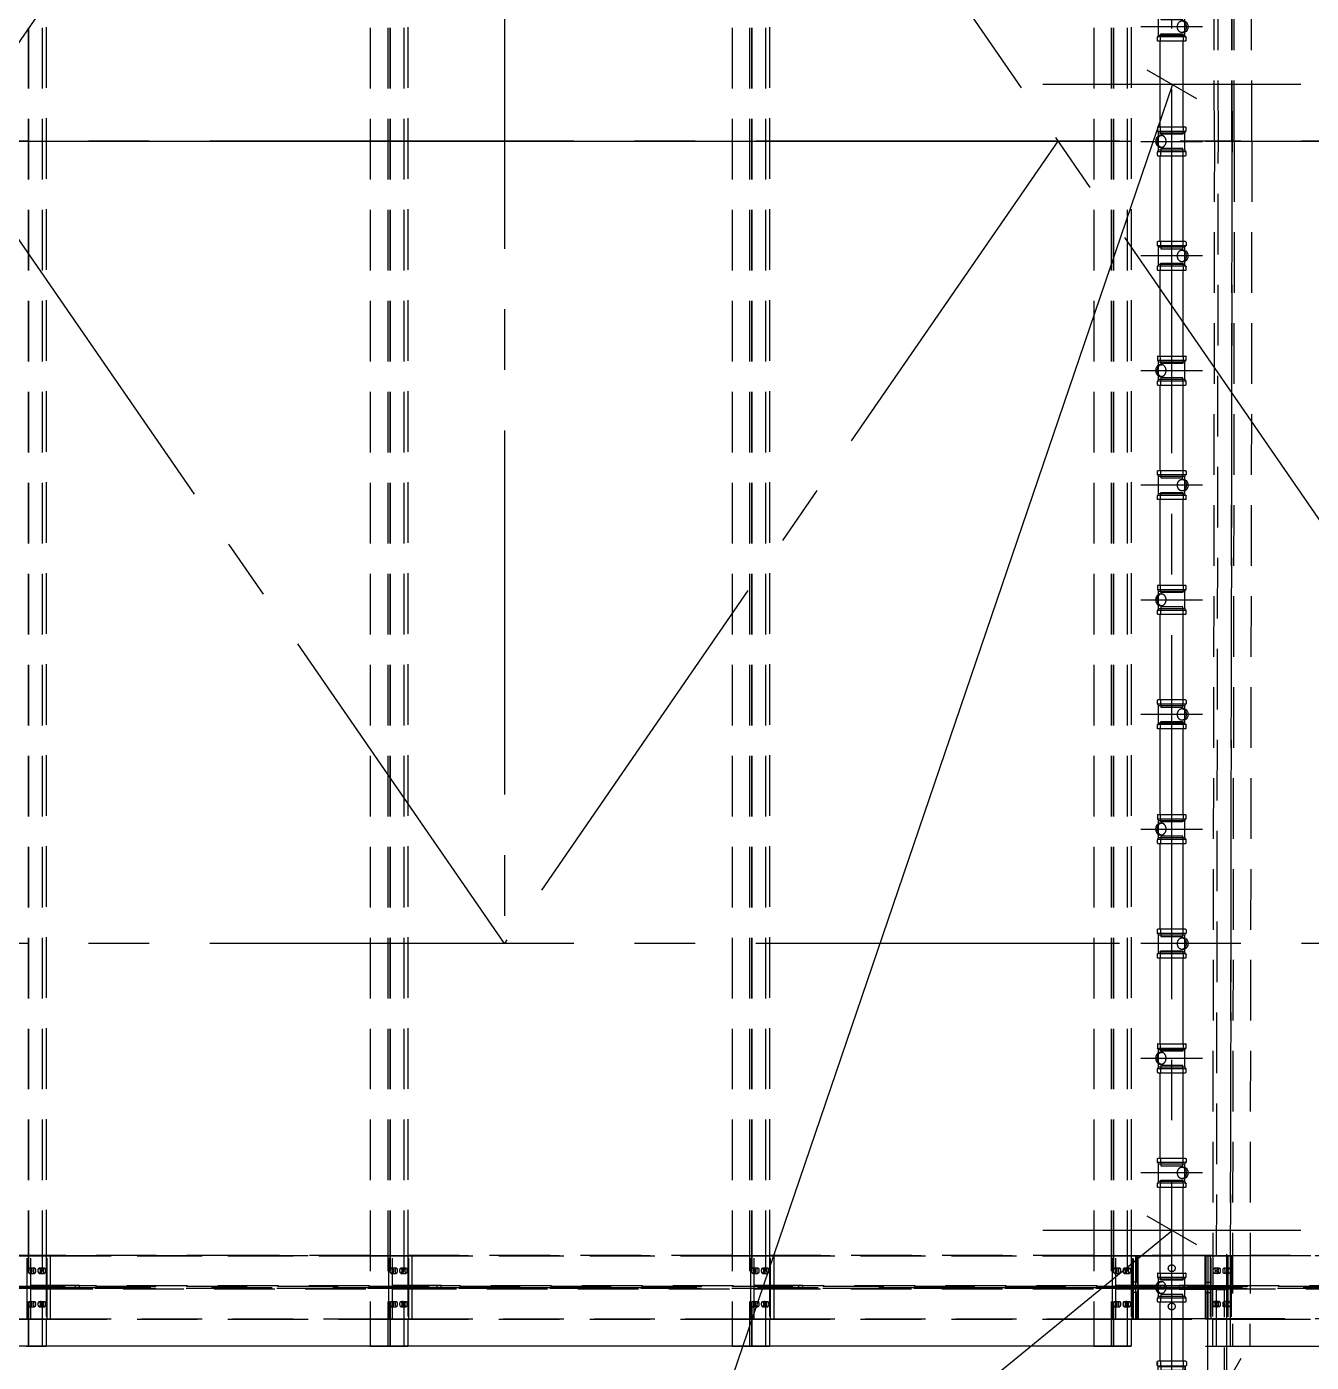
# Model space of a CAD drawing. Header units: millimetres. Extents: x 0 to 42050, y 0 to 29700.
# Drawn here: x 7627 to 10990, y 9860 to 13356 of the extents above; entities that cross this region are included whole.
import ezdxf

# ---------------------------------------------------------------- set-up
doc = ezdxf.new("R2010")
doc.units = ezdxf.units.MM
doc.header["$LTSCALE"] = 50
doc.linetypes.add('CENTER2', pattern=[28.575, 19.05, -3.175, 3.175, -3.175])
doc.linetypes.add('HIDDEN2', pattern=[4.7625, 3.175, -1.5875])
for name, color, linetype in [('ESTRUTURA EXISTENTE', 7, 'Continuous'), ('SDM', 7, 'Continuous'), ('SUP.CHAMADA', 2, 'Continuous'), ('SUPORTE', 7, 'Continuous'), ('TC1', 8, 'CENTER2'), ('TCONEXÃO', 3, 'Continuous')]:
    doc.layers.add(name, color=color, linetype=linetype)
doc.layers.add('HIDDEN', color=8, linetype='HIDDEN2', transparency=0.4)
doc.layers.add('SUP.IND', color=4, linetype='Continuous', lineweight=30)
doc.layers.add('TNO', color=5, linetype='Continuous', lineweight=30)
doc.styles.add('TR100', font='simplex.shx')
doc.dimstyles.new('SEG-S-1', dxfattribs={"dimscale": 50, "dimtxt": 2.5, "dimasz": 2.5, "dimexe": 1.5, "dimexo": 1.5, "dimgap": 1, "dimtad": 1, "dimdec": 0, "dimtxsty": 'TR100', "dimcen": 2.5, "dimclrd": 256, "dimclre": 256, "dimclrt": 3, "dimadec": 0, "dimazin": 0, "dimtfac": 1, "dimtdec": 0, "dimtmove": 0, "dimatfit": 3, "dimfxl": 0, "dimarcsym": 0})

# ---------------------------------------------------------------- blocks, each defined once
blk = doc.blocks.new('A$C0860f657')
at = {"layer": 'HIDDEN'}
for p, q in [((-17672.1, 3748.7), (-17672.1, -2559.3)), ((-17670.8, 3748.7), (-17670.8, -2559.3)), ((-17635.3, 3748.7), (-17635.3, -2559.3)), ((-16776.2, 3748.7), (-16776.2, -2559.3)), ((-16730.4, 3748.7), (-16730.4, -2559.3)), ((-16725.3, 3748.7), (-16725.3, -2559.3)), ((-16724.1, 3748.7), (-16724.1, -2559.3)), ((-16688.5, 3748.7), (-16688.5, -2559.3)), ((-15829.4, 3748.7), (-15829.4, -2559.3)), ((-15783.6, 3748.7), (-15783.6, -2559.3)), ((-15778.5, 3748.7), (-15778.5, -2559.3)), ((-15777.3, 3748.7), (-15777.3, -2559.3)), ((-15741.8, 3748.7), (-15741.8, -2559.3)), ((-14882.6, 3748.7), (-14882.6, -2559.3)), ((-14836.8, 3748.7), (-14836.8, -2559.3)), ((-14831.7, 3748.7), (-14831.7, -2559.3)), ((-14830.5, 3748.7), (-14830.5, -2559.3)), ((-14795, 3748.7), (-14795, -2559.3)), ((-14556.4, 594.7), (-14561.3, 3748.7)), ((-14520.9, 594.7), (-14525.8, 3748.7)), ((-14519.7, 594.7), (-14524.6, 3748.7)), ((-14514.7, 594.7), (-14519.5, 3748.7)), ((-14468.8, 594.7), (-14473.7, 3748.7)), ((-17625, 3512.2), (-17625, -2322.8)), ((-16678.2, 3512.2), (-16678.2, -2322.8)), ((-15731.4, 3512.2), (-15731.4, -2322.8)), ((-14784.7, 3512.2), (-14784.7, -2322.8)), ((-14566.7, 594.7), (-14571.2, 3512.2)), ((-14566.7, 594.7), (-14571.2, -2322.9)), ((-14566.7, 594.7), (-14514.7, 594.7)), ((-14566.7, 594.7), (-14514.7, 594.7)), ((-14561.3, -2559.3), (-14556.4, 594.7)), ((-14520.9, 594.7), (-14525.8, -2559.3)), ((-14524.6, -2559.3), (-14519.7, 594.7)), ((-14514.7, 594.7), (-14519.5, -2559.3)), ((-14514.7, 594.7), (-14468.8, 594.7)), ((-14514.7, 594.7), (-14468.8, 594.7)), ((-14468.8, 594.7), (-14473.7, -2559.3)), ((-17625, -2321.8), (-17723, -2321.8)), ((-17723, -2322.8), (-17625, -2322.8)), ((-17674, -2487.8), (-17674, -2322.8)), ((-17665.1, -2322.8), (-17674, -2322.8)), ((-17665.1, -2487.8), (-17665.1, -2322.8)), ((-17613, -2322.8), (-17665.1, -2322.8)), ((-17097.3, -2321.8), (-17625, -2321.8)), ((-17625, -2321.8), (-17097.3, -2321.8)), ((-17625, -2322.8), (-16776.2, -2322.8)), ((-17625, -2322.8), (-17625, -2487.8)), ((-17621.9, -2487.8), (-17621.9, -2322.8)), ((-17613, -2322.8), (-16776.2, -2322.8)), ((-17613, -2400.6), (-17613, -2322.8)), ((-16776.2, -2321.8), (-17097.3, -2321.8)), ((-17097.3, -2321.8), (-16776.2, -2321.8)), ((-16776.2, -2321.8), (-16678.2, -2321.8)), ((-16776.2, -2322.8), (-16678.2, -2322.8)), ((-16727.3, -2487.8), (-16727.3, -2322.8)), ((-16718.3, -2322.8), (-16727.3, -2322.8)), ((-16718.3, -2487.8), (-16718.3, -2322.8)), ((-16666.2, -2322.8), (-16718.3, -2322.8)), ((-15829.4, -2321.8), (-16678.2, -2321.8)), ((-16678.2, -2321.8), (-15829.4, -2321.8)), ((-16678.2, -2322.8), (-15829.4, -2322.8)), ((-16678.2, -2322.8), (-16678.2, -2487.8)), ((-16675.1, -2487.8), (-16675.1, -2322.8)), ((-16666.2, -2322.8), (-15829.4, -2322.8)), ((-16666.2, -2400.6), (-16666.2, -2322.8)), ((-15829.4, -2321.8), (-15731.4, -2321.8)), ((-15829.4, -2322.8), (-15731.4, -2322.8)), ((-15780.5, -2487.8), (-15780.5, -2322.8)), ((-15771.5, -2322.8), (-15780.5, -2322.8)), ((-15771.5, -2487.8), (-15771.5, -2322.8)), ((-15719.4, -2322.8), (-15771.5, -2322.8)), ((-14882.6, -2321.8), (-15731.4, -2321.8)), ((-15731.4, -2321.8), (-14882.6, -2321.8)), ((-15731.4, -2322.8), (-14882.6, -2322.8)), ((-15731.4, -2322.8), (-15731.4, -2487.8)), ((-15728.4, -2487.8), (-15728.4, -2322.8)), ((-15719.4, -2322.8), (-14882.6, -2322.8)), ((-15719.4, -2400.6), (-15719.4, -2322.8)), ((-14882.6, -2321.8), (-14784.7, -2321.8)), ((-14882.6, -2322.8), (-14784.7, -2322.8)), ((-14833.7, -2487.8), (-14833.7, -2322.8)), ((-14824.8, -2322.8), (-14833.7, -2322.8)), ((-14824.8, -2487.8), (-14824.8, -2322.8)), ((-14772.6, -2322.8), (-14824.8, -2322.8)), ((-14571.2, -2321.8), (-14784.7, -2321.8)), ((-14784.7, -2321.8), (-14571.2, -2321.8)), ((-14784.7, -2322.8), (-14678.3, -2322.8)), ((-14784.7, -2322.8), (-14784.7, -2487.8)), ((-14781.6, -2487.8), (-14781.6, -2322.8)), ((-14778.8, -2488.8), (-14778.8, -2321.8)), ((-14772.6, -2322.8), (-14678.3, -2322.8)), ((-14772.6, -2400.6), (-14772.6, -2322.8)), ((-14768.6, -2322.8), (-14772.6, -2322.8)), ((-14768.6, -2392.4), (-14768.6, -2322.8)), ((-14766.1, -2401.5), (-14766.1, -2321.8)), ((-14678.3, -2487.8), (-14678.3, -2322.8)), ((-14678.3, -2322.8), (-14678.3, -2322.8)), ((-14583.9, -2322.8), (-14678.3, -2322.8)), ((-14678.3, -2487.8), (-14678.3, -2322.8)), ((-14678.3, -2322.8), (-14678.3, -2322.8)), ((-14583.9, -2322.8), (-14678.3, -2322.8)), ((-14590.5, -2401.5), (-14590.5, -2321.8)), ((-14588, -2322.8), (-14583.9, -2322.8)), ((-14588, -2392.4), (-14588, -2322.8)), ((-14583.9, -2322.8), (-14583.9, -2400.6)), ((-14575, -2322.8), (-14583.9, -2322.8)), ((-14583.9, -2322.8), (-14531.5, -2323.5)), ((-14583.9, -2322.8), (-14577.8, -2322.8)), ((-14574.9, -2322.8), (-14583.9, -2322.8)), ((-14577.8, -2321.8), (-14577.8, -2322.8)), ((-14577.8, -2322.8), (-14577.8, -2487.8)), ((-14522.6, -2323.5), (-14575, -2322.8)), ((-14575, -2487.8), (-14575, -2322.8)), ((-14571.2, -2322.8), (-14574.9, -2322.8)), ((-14571.2, -2322.8), (-14574.9, -2322.8)), ((-14571.2, -2322.9), (-14571.5, -2488)), ((-14571.2, -2321.8), (-14473.3, -2321.8)), ((-14473.3, -2322.8), (-14571.2, -2322.8)), ((-14531.5, -2323.5), (-14531.8, -2488.5)), ((-14522.6, -2323.5), (-14531.5, -2323.5)), ((-14522.6, -2323.5), (-14522.8, -2488.5)), ((-13653.5, -2321.8), (-14473.3, -2321.8)), ((-14473.3, -2321.8), (-13653.5, -2321.8)), ((-13668.3, -2322.8), (-14473.3, -2322.8)), ((-13668.3, -2322.8), (-14473.3, -2322.8)), ((-17668.7, -2354.6), (-17655, -2354.6)), ((-17668.7, -2368.6), (-17655, -2368.6)), ((-17643, -2354.6), (-17629.3, -2354.6)), ((-17643, -2368.6), (-17629.3, -2368.6)), ((-16721.9, -2354.6), (-16708.2, -2354.6)), ((-16721.9, -2368.6), (-16708.2, -2368.6)), ((-16696.2, -2354.6), (-16682.5, -2354.6)), ((-16696.2, -2368.6), (-16682.5, -2368.6)), ((-15775.1, -2354.6), (-15761.4, -2354.6)), ((-15775.1, -2368.6), (-15761.4, -2368.6)), ((-15749.5, -2354.6), (-15735.8, -2354.6)), ((-15749.5, -2368.6), (-15735.8, -2368.6)), ((-14828.3, -2354.6), (-14814.6, -2354.6)), ((-14828.3, -2368.6), (-14814.6, -2368.6)), ((-14802.7, -2354.6), (-14789, -2354.6)), ((-14802.7, -2368.6), (-14789, -2368.6)), ((-14553.6, -2354.8), (-14567.3, -2354.8)), ((-14553.6, -2368.8), (-14567.3, -2368.8)), ((-14528, -2355.1), (-14541.7, -2355.1)), ((-14528, -2369.1), (-14541.7, -2369.1)), ((-20591.1, -2402.2), (-8765.5, -2402.2)), ((-8765.5, -2408.4), (-20591.1, -2408.4)), ((-8920.3, -2401.5), (-20280.8, -2401.5)), ((-20280.8, -2409.1), (-8920.3, -2409.1)), ((-17665.1, -2410.1), (-17665.1, -2400.6)), ((-17636.9, -2400.6), (-17665.1, -2400.6)), ((-17636.9, -2410.1), (-17665.1, -2410.1)), ((-17636.9, -2410.1), (-17636.9, -2400.6)), ((-17548.1, -2400.6), (-17636.9, -2400.6)), ((-17548.1, -2410.1), (-17636.9, -2410.1)), ((-17613, -2410.1), (-17613, -2400.6)), ((-17613, -2487.8), (-17613, -2410.1)), ((-17548.1, -2410.1), (-17548.1, -2400.6)), ((-17537.8, -2400.6), (-17548.1, -2400.6)), ((-17537.8, -2410.1), (-17548.1, -2410.1)), ((-17537.8, -2410.1), (-17537.8, -2400.6)), ((-16718.3, -2410.1), (-16718.3, -2400.6)), ((-16690.1, -2400.6), (-16718.3, -2400.6)), ((-16690.1, -2410.1), (-16718.3, -2410.1)), ((-16690.1, -2410.1), (-16690.1, -2400.6)), ((-16601.3, -2400.6), (-16690.1, -2400.6)), ((-16601.3, -2410.1), (-16690.1, -2410.1)), ((-16666.2, -2410.1), (-16666.2, -2400.6)), ((-16666.2, -2487.8), (-16666.2, -2410.1)), ((-16601.3, -2410.1), (-16601.3, -2400.6)), ((-16591, -2400.6), (-16601.3, -2400.6)), ((-16591, -2410.1), (-16601.3, -2410.1)), ((-16591, -2410.1), (-16591, -2400.6)), ((-15771.5, -2410.1), (-15771.5, -2400.6)), ((-15743.4, -2400.6), (-15771.5, -2400.6)), ((-15743.4, -2410.1), (-15771.5, -2410.1)), ((-15743.4, -2410.1), (-15743.4, -2400.6)), ((-15654.5, -2400.6), (-15743.4, -2400.6)), ((-15654.5, -2410.1), (-15743.4, -2410.1)), ((-15719.4, -2410.1), (-15719.4, -2400.6)), ((-15719.4, -2487.8), (-15719.4, -2410.1)), ((-15654.5, -2410.1), (-15654.5, -2400.6)), ((-15644.2, -2400.6), (-15654.5, -2400.6)), ((-15644.2, -2410.1), (-15654.5, -2410.1)), ((-15644.2, -2410.1), (-15644.2, -2400.6)), ((-14824.8, -2410.1), (-14824.8, -2400.6)), ((-14796.6, -2400.6), (-14824.8, -2400.6)), ((-14796.6, -2410.1), (-14824.8, -2410.1)), ((-14796.6, -2410.1), (-14796.6, -2400.6)), ((-14707.7, -2400.6), (-14796.6, -2400.6)), ((-14707.7, -2410.1), (-14796.6, -2410.1)), ((-14766.1, -2391.5), (-14778.8, -2391.5)), ((-14772.6, -2410.1), (-14772.6, -2400.6)), ((-14772.6, -2487.8), (-14772.6, -2410.1)), ((-14766.1, -2409.1), (-14766.1, -2488.8)), ((-14597.8, -2402.2), (-14758.8, -2402.2)), ((-14758.8, -2408.4), (-14597.8, -2408.4)), ((-14707.7, -2410.1), (-14707.7, -2400.6)), ((-14697.5, -2400.6), (-14707.7, -2400.6)), ((-14697.5, -2410.1), (-14707.7, -2410.1)), ((-14697.5, -2410.1), (-14697.5, -2400.6)), ((-14678.3, -2408.4), (-14678.3, -2402.2)), ((-14659.1, -2400.6), (-14648.9, -2400.7)), ((-14659.1, -2400.6), (-14659.1, -2404.1)), ((-14583.9, -2400.6), (-14659.1, -2400.6)), ((-14659.1, -2404.1), (-14659.1, -2410.1)), ((-14659.1, -2410.1), (-14648.9, -2410.2)), ((-14659.1, -2410.1), (-14659.1, -2410.1)), ((-14583.9, -2410.1), (-14659.1, -2410.1)), ((-14648.9, -2400.7), (-14560, -2401.2)), ((-14648.9, -2400.7), (-14648.9, -2410.2)), ((-14648.9, -2410.2), (-14560.1, -2410.7)), ((-14590.5, -2391.5), (-14577.8, -2391.5)), ((-14590.5, -2409.1), (-14590.5, -2488.8)), ((-14583.9, -2400.6), (-14583.9, -2410.6)), ((-14531.8, -2401.2), (-14583.9, -2400.6)), ((-14583.9, -2400.6), (-14583.9, -2410.1)), ((-14583.9, -2400.6), (-14583.9, -2400.6)), ((-14531.9, -2410.7), (-14583.9, -2410.1)), ((-14583.9, -2410.6), (-14583.9, -2487.8)), ((-14560, -2401.2), (-14560.1, -2410.7)), ((-14560.1, -2410.7), (-14531.9, -2410.7)), ((-14560, -2401.2), (-14531.8, -2401.2)), ((-14531.8, -2401.2), (-14531.9, -2406)), ((-14531.9, -2406), (-14531.9, -2410.7)), ((-14531.8, -2401.2), (-14531.8, -2401.2)), ((-17668.7, -2442.1), (-17655, -2442.1)), ((-17643, -2442.1), (-17629.3, -2442.1)), ((-16721.9, -2442.1), (-16708.2, -2442.1)), ((-16696.2, -2442.1), (-16682.5, -2442.1)), ((-15775.1, -2442.1), (-15761.4, -2442.1)), ((-15749.5, -2442.1), (-15735.8, -2442.1)), ((-14828.3, -2442.1), (-14814.6, -2442.1)), ((-14802.7, -2442.1), (-14789, -2442.1)), ((-14766.1, -2419.1), (-14778.8, -2419.1)), ((-14768.6, -2487.8), (-14768.6, -2418.2)), ((-14590.5, -2419.1), (-14577.8, -2419.1)), ((-14588, -2487.8), (-14588, -2418.2)), ((-14553.8, -2442.3), (-14567.5, -2442.3)), ((-14528.1, -2442.6), (-14541.8, -2442.6)), ((-17668.7, -2456.1), (-17655, -2456.1)), ((-17643, -2456.1), (-17629.3, -2456.1)), ((-16721.9, -2456.1), (-16708.2, -2456.1)), ((-16696.2, -2456.1), (-16682.5, -2456.1)), ((-15775.1, -2456.1), (-15761.4, -2456.1)), ((-15749.5, -2456.1), (-15735.8, -2456.1)), ((-14828.3, -2456.1), (-14814.6, -2456.1)), ((-14802.7, -2456.1), (-14789, -2456.1)), ((-14553.8, -2456.3), (-14567.5, -2456.3)), ((-14528.1, -2456.6), (-14541.8, -2456.6)), ((-17723, -2487.8), (-17674, -2487.8)), ((-17723, -2488.8), (-17625, -2488.8)), ((-17674, -2487.8), (-17665.1, -2487.8)), ((-17665.1, -2487.8), (-17613, -2487.8)), ((-17625, -2487.8), (-17625, -2559.3)), ((-17625, -2488.8), (-17097.3, -2488.8)), ((-17613, -2487.8), (-16776.2, -2487.8)), ((-17097.3, -2488.8), (-16776.2, -2488.8)), ((-16776.2, -2487.8), (-16727.3, -2487.8)), ((-16776.2, -2488.8), (-16678.2, -2488.8)), ((-16727.3, -2487.8), (-16718.3, -2487.8)), ((-16718.3, -2487.8), (-16666.2, -2487.8)), ((-16678.2, -2487.8), (-16678.2, -2559.3)), ((-16678.2, -2488.8), (-15829.4, -2488.8)), ((-16666.2, -2487.8), (-15829.4, -2487.8)), ((-15829.4, -2487.8), (-15780.5, -2487.8)), ((-15829.4, -2488.8), (-15731.4, -2488.8)), ((-15780.5, -2487.8), (-15771.5, -2487.8)), ((-15771.5, -2487.8), (-15719.4, -2487.8)), ((-15731.4, -2487.8), (-15731.4, -2559.3)), ((-15731.4, -2488.8), (-14882.6, -2488.8)), ((-15719.4, -2487.8), (-14882.6, -2487.8)), ((-14882.6, -2487.8), (-14833.7, -2487.8)), ((-14882.6, -2488.8), (-14784.7, -2488.8)), ((-14833.7, -2487.8), (-14824.8, -2487.8)), ((-14824.8, -2487.8), (-14772.6, -2487.8)), ((-14784.7, -2487.8), (-14784.7, -2559.3)), ((-14784.7, -2488.8), (-14571.5, -2488.8)), ((-14766.1, -2488.8), (-14778.8, -2488.8)), ((-14778.8, -2488.8), (-14778.8, -2488.8)), ((-14772.6, -2487.8), (-14768.6, -2487.8)), ((-14772.6, -2487.8), (-14678.3, -2487.8)), ((-14766.1, -2488.8), (-14766.1, -2488.8)), ((-14583.9, -2487.8), (-14678.3, -2487.8)), ((-14577.8, -2488.8), (-14590.5, -2488.8)), ((-14590.5, -2488.8), (-14590.5, -2488.8)), ((-14577.8, -2487.8), (-14588, -2487.8)), ((-14583.9, -2487.8), (-14531.8, -2488.5)), ((-14583.9, -2487.8), (-14575, -2487.8)), ((-14473.6, -2487.8), (-14583.9, -2487.8)), ((-14577.8, -2488.8), (-14577.8, -2487.8)), ((-14577.8, -2488.8), (-14577.8, -2488.8)), ((-14575, -2487.8), (-14522.8, -2488.5)), ((-14571.5, -2488), (-14571.6, -2559.3)), ((-14571.5, -2488.8), (-14473.6, -2488.8)), ((-14531.8, -2488.5), (-14522.8, -2488.5)), ((-13668.3, -2487.8), (-14473.6, -2487.8)), ((-14473.6, -2488.8), (-13657.5, -2488.8)), ((-17677.1, -2559.3), (-17668.9, -2559.3)), ((-17668.9, -2559.3), (-17668.6, -2559.3)), ((-17668.6, -2559.3), (-17634.6, -2559.3)), ((-17634.6, -2559.3), (-17625, -2559.3)), ((-16776.2, -2559.3), (-16730.4, -2559.3)), ((-16730.4, -2559.3), (-16722.2, -2559.3)), ((-16722.2, -2559.3), (-16721.8, -2559.3)), ((-16721.8, -2559.3), (-16687.9, -2559.3)), ((-16687.9, -2559.3), (-16678.2, -2559.3)), ((-15829.4, -2559.3), (-15783.6, -2559.3)), ((-15783.6, -2559.3), (-15775.4, -2559.3)), ((-15775.4, -2559.3), (-15775, -2559.3)), ((-15775, -2559.3), (-15741.1, -2559.3)), ((-15741.1, -2559.3), (-15731.4, -2559.3)), ((-14882.6, -2559.3), (-14836.8, -2559.3)), ((-14836.8, -2559.3), (-14828.6, -2559.3)), ((-14828.6, -2559.3), (-14828.2, -2559.3)), ((-14828.2, -2559.3), (-14794.3, -2559.3)), ((-14794.3, -2559.3), (-14784.7, -2559.3)), ((-14571.6, -2559.3), (-14519.5, -2559.3)), ((-14519.5, -2559.3), (-14473.7, -2559.3))]:
    blk.add_line(p, q, dxfattribs=at)
for centre in [(-14678.3, -2355.3), (-14678.3, -2455.3)]:
    blk.add_circle(centre, 9, dxfattribs=at)
for centre, start, end in [((-14758.8, -2392.4), 180, 270), ((-14758.8, -2418.2), 90, 180), ((-14597.8, -2392.4), 270, 0), ((-14597.8, -2418.2), 0, 90)]:
    blk.add_arc(centre, 9.8, start, end, dxfattribs=at)
for centre, major_axis, ratio, start_param, end_param in [((-17668.7, -2361.6), (0, -7), 0.34202, -4.712389, 1.570796), ((-17655, -2361.6), (0, -7), 0.34202, -3.141592653589795, 3.141592653589791), ((-17643, -2361.6), (0, -7), 0.34202, -4.712389, 1.570796), ((-17629.3, -2361.6), (0, -7), 0.34202, -3.141592653589795, 3.141592653589791), ((-16721.9, -2361.6), (0, -7), 0.34202, -4.712389, 1.570796), ((-16708.2, -2361.6), (0, -7), 0.34202, -3.141592653589795, 3.141592653589791), ((-16696.2, -2361.6), (0, -7), 0.34202, -4.712389, 1.570796), ((-16682.5, -2361.6), (0, -7), 0.34202, -3.141592653589795, 3.141592653589791), ((-15775.1, -2361.6), (0, -7), 0.34202, -4.712389, 1.570796), ((-15761.4, -2361.6), (0, -7), 0.34202, -3.141592653589795, 3.141592653589791), ((-15749.5, -2361.6), (0, -7), 0.34202, -4.712389, 1.570796), ((-15735.8, -2361.6), (0, -7), 0.34202, -3.141592653589795, 3.141592653589791), ((-14828.3, -2361.6), (0, -7), 0.34202, -4.712389, 1.570796), ((-14814.6, -2361.6), (0, -7), 0.34202, -3.141592653589795, 3.141592653589791), ((-14802.7, -2361.6), (0, -7), 0.34202, -4.712389, 1.570796), ((-14789, -2361.6), (0, -7), 0.34202, -3.141592653589795, 3.141592653589791), ((-14567.3, -2361.8), (0, 7), 0.341702, -3.146102624097106, 3.13708268308248), ((-14553.6, -2361.8), (0, -7), 0.341702, -4.712389, 1.570796), ((-14541.7, -2362.1), (0, 7), 0.341702, -3.146102624097106, 3.13708268308248), ((-14528, -2362.1), (0, -7), 0.341702, -4.712389, 1.570796), ((-17668.7, -2449.1), (0, -7), 0.34202, -4.712389, 1.570796), ((-17655, -2449.1), (0, -7), 0.34202, -3.141592653589795, 3.141592653589791), ((-17643, -2449.1), (0, -7), 0.34202, -4.712389, 1.570796), ((-17629.3, -2449.1), (0, -7), 0.34202, -3.141592653589795, 3.141592653589791), ((-16721.9, -2449.1), (0, -7), 0.34202, -4.712389, 1.570796), ((-16708.2, -2449.1), (0, -7), 0.34202, -3.141592653589795, 3.141592653589791), ((-16696.2, -2449.1), (0, -7), 0.34202, -4.712389, 1.570796), ((-16682.5, -2449.1), (0, -7), 0.34202, -3.141592653589795, 3.141592653589791), ((-15775.1, -2449.1), (0, -7), 0.34202, -4.712389, 1.570796), ((-15761.4, -2449.1), (0, -7), 0.34202, -3.141592653589795, 3.141592653589791), ((-15749.5, -2449.1), (0, -7), 0.34202, -4.712389, 1.570796), ((-15735.8, -2449.1), (0, -7), 0.34202, -3.141592653589795, 3.141592653589791), ((-14828.3, -2449.1), (0, -7), 0.34202, -4.712389, 1.570796), ((-14814.6, -2449.1), (0, -7), 0.34202, -3.141592653589795, 3.141592653589791), ((-14802.7, -2449.1), (0, -7), 0.34202, -4.712389, 1.570796), ((-14789, -2449.1), (0, -7), 0.34202, -3.141592653589795, 3.141592653589791), ((-14567.5, -2449.3), (0, 7), 0.341702, -3.146102624097106, 3.13708268308248), ((-14553.8, -2449.3), (0, -7), 0.341702, -4.712389, 1.570796), ((-14541.8, -2449.6), (0, 7), 0.341702, -3.146102624097106, 3.13708268308248), ((-14528.1, -2449.6), (0, -7), 0.341702, -4.712389, 1.570796)]:
    blk.add_ellipse(centre, major_axis=major_axis, ratio=ratio, start_param=start_param, end_param=end_param, dxfattribs=at)
at = {"layer": 'HIDDEN', "extrusion": (0, 0, -1)}
for centre, major_axis, ratio, start_param, end_param in [((-17663.9, -2361.6), (0, 7), 0.34202, -4.712389, 1.570796), ((-17663.9, -2361.6), (0, -7), 0.34202, -3.141592653589791, 3.141592653589795), ((-17638.3, -2361.6), (0, 7), 0.34202, -4.712389, 1.570796), ((-17638.3, -2361.6), (0, -7), 0.34202, -3.141592653589791, 3.141592653589795), ((-16717.1, -2361.6), (0, 7), 0.34202, -4.712389, 1.570796), ((-16717.1, -2361.6), (0, -7), 0.34202, -3.141592653589791, 3.141592653589795), ((-16691.5, -2361.6), (0, 7), 0.34202, -4.712389, 1.570796), ((-16691.5, -2361.6), (0, -7), 0.34202, -3.141592653589791, 3.141592653589795), ((-15770.3, -2361.6), (0, 7), 0.34202, -4.712389, 1.570796), ((-15770.3, -2361.6), (0, -7), 0.34202, -3.141592653589791, 3.141592653589795), ((-15744.7, -2361.6), (0, 7), 0.34202, -4.712389, 1.570796), ((-15744.7, -2361.6), (0, -7), 0.34202, -3.141592653589791, 3.141592653589795), ((-14823.5, -2361.6), (0, 7), 0.34202, -4.712389, 1.570796), ((-14823.5, -2361.6), (0, -7), 0.34202, -3.141592653589791, 3.141592653589795), ((-14797.9, -2361.6), (0, 7), 0.34202, -4.712389, 1.570796), ((-14797.9, -2361.6), (0, -7), 0.34202, -3.141592653589791, 3.141592653589795), ((-14558.4, -2361.8), (0, 7), 0.341702, -3.13708268308248, 3.146102624097106), ((-14558.4, -2361.8), (0, 7), 0.341702, -4.712389, 1.570796), ((-14532.8, -2362.1), (0, 7), 0.341702, -3.13708268308248, 3.146102624097106), ((-14532.8, -2362.1), (0, 7), 0.341702, -4.712389, 1.570796), ((-17663.9, -2449.1), (0, 7), 0.34202, -4.712389, 1.570796), ((-17663.9, -2449.1), (0, -7), 0.34202, -3.141592653589791, 3.141592653589795), ((-17638.3, -2449.1), (0, 7), 0.34202, -4.712389, 1.570796), ((-17638.3, -2449.1), (0, -7), 0.34202, -3.141592653589791, 3.141592653589795), ((-16717.1, -2449.1), (0, 7), 0.34202, -4.712389, 1.570796), ((-16717.1, -2449.1), (0, -7), 0.34202, -3.141592653589791, 3.141592653589795), ((-16691.5, -2449.1), (0, 7), 0.34202, -4.712389, 1.570796), ((-16691.5, -2449.1), (0, -7), 0.34202, -3.141592653589791, 3.141592653589795), ((-15770.3, -2449.1), (0, 7), 0.34202, -4.712389, 1.570796), ((-15770.3, -2449.1), (0, -7), 0.34202, -3.141592653589791, 3.141592653589795), ((-15744.7, -2449.1), (0, 7), 0.34202, -4.712389, 1.570796), ((-15744.7, -2449.1), (0, -7), 0.34202, -3.141592653589791, 3.141592653589795), ((-14823.5, -2449.1), (0, 7), 0.34202, -4.712389, 1.570796), ((-14823.5, -2449.1), (0, -7), 0.34202, -3.141592653589791, 3.141592653589795), ((-14797.9, -2449.1), (0, 7), 0.34202, -4.712389, 1.570796), ((-14797.9, -2449.1), (0, -7), 0.34202, -3.141592653589791, 3.141592653589795), ((-14558.5, -2449.3), (0, 7), 0.341702, -3.13708268308248, 3.146102624097106), ((-14558.5, -2449.3), (0, 7), 0.341702, -4.712389, 1.570796), ((-14532.9, -2449.6), (0, 7), 0.341702, -3.13708268308248, 3.146102624097106), ((-14532.9, -2449.6), (0, 7), 0.341702, -4.712389, 1.570796)]:
    blk.add_ellipse(centre, major_axis=major_axis, ratio=ratio, start_param=start_param, end_param=end_param, dxfattribs=at)
at = {"layer": 'TC1'}
blk.add_line((-21160.4, -2405.3), (3494.6, -2405.3), dxfattribs=at)
blk = doc.blocks.new('A$Cb39763ff')
at = {"layer": 'ESTRUTURA EXISTENTE'}
for p, q in [((-18176.2, 2346), (-23996.1, 2346)), ((-17980.8, 2346), (-12143.5, 2346))]:
    blk.add_line(p, q, dxfattribs=at)
blk.add_open_spline([(-23143.1, 5500), (-21243, 5500), (-19424.8, 5500), (-18176.2, 5500)], degree=3, dxfattribs=at)
blk.add_open_spline([(-23143.1, 5500), (-21243, 5500), (-19424.8, 5500), (-18176.2, 5500)], degree=3, dxfattribs=at)
blk.add_open_spline([(-17980.8, 5500), (-16191.2, 5500), (-15648.2, 5500), (-14118.2, 5500), (-13130.9, 5500), (-12143.5, 5500)], degree=3, knots=[-4754.639802, -4754.639802, -4754.639802, -4754.639802, -3067.270758, -3067.270758, 0, 0, 0, 0], dxfattribs=at)
blk.add_open_spline([(-17980.8, 5500), (-16191.2, 5500), (-15648.2, 5500), (-14118.2, 5500), (-13130.9, 5500), (-12143.5, 5500)], degree=3, knots=[-4754.639802, -4754.639802, -4754.639802, -4754.639802, -3067.270758, -3067.270758, 0, 0, 0, 0], dxfattribs=at)
blk = doc.blocks.new('ST.APOIO')
at = {"layer": 'SUP.IND'}
blk.add_line((-0.75, -1.299), (0.75, 1.299), dxfattribs=at)
at = {"layer": 'TC1'}
blk.add_line((0, -6.75), (0, 6.75), dxfattribs=at)
blk = doc.blocks.new('A$C7f5756c8')
at = {"layer": 'HIDDEN'}
for p, q in [((57.2, 29.6), (33.8, 28.8)), ((33.8, -28.8), (33.8, 28.8)), ((57.2, -29.6), (33.8, -28.8))]:
    blk.add_line(p, q, dxfattribs=at)
at = {"layer": 'TCONEXÃO'}
for p, q in [((23.8, 35.5), (0, 35.5)), ((4.1, 34.9), (4.1, 35.1)), ((4.9, 35.2), (5.1, 35.2)), ((4.9, 35.1), (4.9, 35.2)), ((5.1, 35.1), (5.1, 35.2)), ((5.9, 34.9), (5.9, 35.1)), ((6.8, 35.2), (7, 35.2)), ((6.8, 35.1), (6.8, 35.2)), ((7, 35.2), (7, 35.2)), ((7.9, 34.8), (7.9, 35)), ((8.5, 34.9), (8.5, 35.1)), ((10.4, 34.9), (10.4, 35.1)), ((11.3, 35.2), (11.5, 35.2)), ((11.3, 35), (11.3, 35.2)), ((11.5, 35.1), (11.5, 35.2)), ((24.7, 35.2), (23.9, 35.2)), ((24.7, 35.5), (24.7, 35.2)), ((30.8, 35.5), (24.9, 35.5)), ((30.8, 35.5), (30.8, 35.4)), ((33, 35.5), (32, 35.5)), ((32, 35.4), (32, 35.5)), ((33, 35.5), (33, 35.2)), ((34.2, 35.2), (33, 35.2)), ((36, 35.5), (34.2, 35.5)), ((34.2, 35.2), (34.2, 35.5)), ((36, 35.5), (36, 35.2)), ((37.2, 35.2), (36, 35.2)), ((40.3, 35.5), (37.2, 35.5)), ((37.2, 35.2), (37.2, 35.5)), ((38, 35.5), (38, 35.2)), ((40.3, 35.3), (40.3, 35.5)), ((42.2, 35.5), (41.4, 35.5)), ((42.2, 35.5), (42.2, -35.5)), ((44.9, -37.4), (44.9, 37.4)), ((55.7, 38.2), (46.1, 38.2)), ((57.2, 36.7), (57.2, -36.6)), ((-0.9, 33.1), (-1.1, 33.1)), ((-1, 33.1), (-1, 33.3)), ((2.1, 33.2), (0.8, 33.1)), ((3.5, 33.8), (3.5, 34)), ((6.4, 33.1), (5.1, 33.1)), ((6.9, 34.4), (6.9, 34.6)), ((6.9, 33.7), (6.9, 34)), ((-11.2, -31.7), (-11.2, -31.9)), ((-10.9, -32.1), (-11.2, -31.9)), ((-10.9, -31.9), (-10.9, -32.1)), ((-9.8, -32.3), (-8.6, -32.5)), ((-9.8, -32.3), (-9.8, -32.5)), ((-8.6, -32.7), (-9.8, -32.5)), ((-8.6, -32.5), (-8.6, -32.7)), ((-7.6, -32.6), (-6.3, -32.6)), ((-7.6, -32.6), (-7.6, -32.8)), ((-6.3, -32.8), (-7.6, -32.8)), ((-6.8, -32.3), (-6.5, -32.5)), ((-6.3, -32.6), (-6.3, -32.8)), ((-5.3, -32.1), (-5.1, -32.1)), ((-5.3, -32.2), (-5.2, -32.2)), ((-5.2, -32.2), (-5.2, -32.4)), ((-2.4, -34.7), (-2.4, -34.9)), ((-1.7, -32.3), (-1.6, -32.4)), ((-1.6, -32.3), (-1.4, -32.3)), ((-1.6, -32.4), (-1.6, -32.6)), ((-1.1, -34.2), (-1.1, -34.4)), ((0.8, -32.2), (4.3, -32.2)), ((2.5, -34.9), (3, -34.9)), ((2.6, -34.3), (2.6, -34.5)), ((3.4, -32.8), (5.3, -32.8)), ((3.4, -32.8), (3.4, -33)), ((3.4, -33), (4.9, -33.8)), ((5.3, -33), (3.4, -33)), ((3.4, -34.8), (3.4, -34.6)), ((4.9, -33.8), (6.8, -33.8)), ((5.3, -32.8), (5.3, -33)), ((6.2, -34.2), (8.4, -34.1)), ((6.2, -34.2), (6.2, -34.4)), ((8.4, -34.3), (6.2, -34.4)), ((6.2, -34.4), (8.4, -35.1)), ((6.4, -33.1), (6.9, -33.3)), ((6.4, -33.1), (6.4, -33.3)), ((6.9, -33.5), (6.4, -33.3)), ((6.9, -33.3), (6.9, -33.5)), ((7.1, -33.7), (7.1, -33.5)), ((7.1, -34.9), (7.1, -35.1)), ((7.5, -33.1), (8.5, -33.6)), ((8.4, -34.1), (8.4, -34.3)), ((8.8, -32.1), (8.8, -32.3)), ((9.5, -32.5), (9.5, -32.7)), ((10.8, -32.5), (13.7, -33.4)), ((13.7, -33.4), (13.9, -32.4)), ((13.9, -33.8), (13.9, -34)), ((15.5, -33.8), (15.5, -34)), ((16.2, -34.8), (16.2, -35)), ((17.2, -34.9), (17.6, -34.9)), ((17.2, -34.9), (17.2, -35.1)), ((17.6, -34.9), (17.6, -35.1)), ((-1.4, -35), (-1.4, -35.1)), ((-1.2, -35.1), (-1.4, -35.1)), ((-1.2, -35), (-1.2, -35.1)), ((0, -35.5), (8.9, -35.5)), ((3.9, -35), (4.4, -35)), ((3.9, -35), (3.9, -35.2)), ((4.4, -35.2), (3.9, -35.2)), ((4.4, -35), (4.4, -35.2)), ((8.1, -35), (8.1, -35.2)), ((8.4, -35.2), (8.1, -35.2)), ((8.4, -35.1), (8.4, -35.2)), ((9.1, -35.4), (9.1, -35.5)), ((10.1, -35.5), (9.1, -35.5)), ((9.8, -35.4), (9.8, -35.5)), ((10.2, -35.4), (10.2, -35.5)), ((10.2, -35.5), (12.1, -35.5)), ((13.3, -35.5), (13.5, -35.5)), ((13.5, -35.5), (42.2, -35.5)), ((17.6, -35.1), (17.2, -35.1)), ((46.1, -38.1), (48.2, -38.1)), ((48.2, -37), (52.3, -37)), ((48.2, -37.3), (48.2, -37)), ((48.2, -37), (53.2, -37)), ((53.2, -37.3), (48.2, -37.3)), ((48.2, -37.5), (53.2, -37.5)), ((48.2, -37.6), (48.2, -37.5)), ((53.2, -37.6), (48.2, -37.6)), ((48.2, -38.1), (48.2, -37.7)), ((48.2, -37.9), (49.1, -37.9)), ((48.2, -38.1), (48.2, -38.1)), ((49.1, -38.1), (48.2, -38.1)), ((49.1, -37.8), (49.1, -38.1)), ((51.3, -38.1), (49.5, -38.1)), ((49.5, -38.1), (49.5, -38.1)), ((50.3, -38.1), (51.3, -38.1)), ((51.3, -38.1), (51.3, -38.1)), ((52.2, -38.1), (55.7, -38.1)), ((52.2, -38.1), (52.2, -38.1)), ((53.2, -38.1), (52.2, -38.1)), ((52.3, -36.7), (53.2, -36.7)), ((52.3, -37), (52.3, -36.7)), ((52.3, -37.8), (53.2, -37.8)), ((52.3, -38), (52.3, -37.8)), ((52.3, -37.8), (53.2, -37.9)), ((53.2, -36.7), (53.2, -37.3)), ((53.2, -37.5), (53.2, -37.6)), ((53.2, -37.8), (53.2, -38.1)), ((53.2, -38.1), (53.2, -38.1))]:
    blk.add_line(p, q, dxfattribs=at)
at = {"layer": 'TCONEXÃO', "flags": 128}
for points in [[(-1, 33.3), (1.5, 34.4), (4.1, 35.1)], [(5.1, 35.1), (2.5, 34.4), (-0.1, 33.3)], [(0.8, 33.1), (3.3, 34.3), (5.9, 35.1)], [(7, 35.1), (5.3, 34.7), (3.5, 34)], [(3.5, 34), (5.7, 34.6), (7.9, 35)], [(5.1, 35.2), (5.3, 35.2), (5.3, 35.2)], [(11.5, 35.1), (8.9, 34.3), (6.4, 33.1)], [(6.9, 34), (8.7, 34.6), (10.4, 35.1)], [(8.7, 35), (7.8, 34.6), (6.9, 34)], [(7, 35.2), (7.1, 35.2), (7.1, 35.2)], [(7.1, 35.2), (7.1, 35.2), (7, 35.1)], [(8.5, 35.1), (8.7, 35.1), (8.7, 35.1), (8.7, 35)], [(11.5, 35.2), (11.7, 35.2), (11.7, 35.2), (11.7, 35.2), (11.7, 35.1), (11.5, 35.1)], [(24.7, 35.5), (24.3, 35.5), (23.7, 35.5), (23.5, 35.5), (23.5, 35.4), (23.7, 35.3), (24.2, 35.1), (24.7, 35)], [(24.9, 35.5), (24.8, 35.5), (24.7, 35.5), (24.7, 35.4), (25, 35.3), (25.5, 35.2), (26.2, 35.1), (27, 34.9), (28.1, 34.8), (29.2, 34.7), (30.5, 34.7), (31.7, 34.7), (33, 34.7), (34.3, 34.8), (35.5, 34.9), (36.7, 35), (37.7, 35.1), (38, 35.2)], [(26.2, 34.7), (25, 35), (24.7, 35)], [(30.8, 35.4), (31.4, 35.4), (32, 35.4)], [(33, 35.2), (33.6, 35.2), (34.2, 35.2)], [(36, 35.2), (36.6, 35.2), (37.2, 35.2)], [(38, 34.9), (39.1, 35.1), (40, 35.3), (40.7, 35.4), (41.2, 35.5), (41.4, 35.5), (41.4, 35.5)], [(-1.1, 33.1), (-1.2, 33.1), (-1.3, 33.1), (-1.3, 33.2), (-1.2, 33.2), (-1, 33.3)], [(4.1, 34.9), (1.5, 34.2), (-1, 33.1)], [(6.9, 34.6), (4.5, 34), (2.1, 33.2)], [(7.9, 34.8), (5.7, 34.4), (3.5, 33.8)], [(5.1, 33.1), (6, 34), (6.9, 34.6)], [(6.9, 34.4), (6, 33.8), (5.3, 33.1)], [(10.4, 34.9), (8.7, 34.4), (6.9, 33.7)], [(-11.2, -31.9), (-11.5, -31.8), (-11.5, -31.7), (-11.5, -31.7), (-11.5, -31.6), (-11.4, -31.6)], [(-11.4, -31.6), (-9.6, -31.9), (-7.9, -32)], [(-6.5, -32.5), (-6.2, -32.7), (-6.2, -32.7), (-6.2, -32.8), (-6.2, -32.8), (-6.3, -32.8)], [(-5.2, -32.4), (-5.4, -32.3), (-5.5, -32.2), (-5.5, -32.2), (-5.5, -32.1), (-5.3, -32.1)], [(-5.2, -32.2), (-3.2, -33.3), (-1.1, -34.2)], [(-1.1, -34.4), (-3.2, -33.5), (-5.2, -32.4)], [(-4, -32.5), (-2, -33.6), (0.2, -34.4)], [(-1.6, -32.6), (-1.8, -32.4), (-1.9, -32.4), (-1.9, -32.3), (-1.8, -32.3), (-1.6, -32.3)], [(-1.6, -32.4), (0.5, -33.4), (2.6, -34.3)], [(2.6, -34.5), (0.5, -33.6), (-1.6, -32.6)], [(-0.4, -32.6), (1.7, -33.6), (3.8, -34.5)], [(3, -34.9), (3.3, -34.9), (3.4, -34.8), (3.4, -34.8), (3.2, -34.7), (2.6, -34.5)], [(3.8, -34.5), (4.5, -34.7), (5.1, -34.9), (5.3, -35.1), (5.3, -35.1), (5.1, -35.2), (4.9, -35.2), (4.4, -35.2)], [(6.8, -33.8), (7.1, -33.8), (7.1, -33.7), (7.1, -33.7), (7, -33.6), (6.9, -33.5)], [(6.9, -33.3), (7.1, -33.4), (7.1, -33.5), (7.1, -33.5)], [(8.5, -33.6), (8.8, -33.8), (9.1, -33.9), (9.2, -34.1), (9.2, -34.2), (8.9, -34.3), (8.4, -34.3)], [(8.4, -34.1), (8.8, -34.1), (9.1, -34.1), (9.2, -34), (9.2, -33.9)], [(8.7, -32.2), (8.8, -32.1), (8.9, -32.1), (9.1, -32), (9.3, -32)], [(9.5, -32.5), (11.7, -33.2), (13.9, -33.8)], [(13.9, -34), (11.7, -33.4), (9.5, -32.7)], [(13.9, -32.4), (14, -32.1), (14, -31.9), (14.1, -31.8), (14.2, -31.8), (14.2, -31.8)], [(13.9, -33.8), (15.1, -34.4), (16.2, -34.8)], [(16.2, -35), (15.1, -34.6), (13.9, -34)], [(15.7, -32.4), (15.6, -33.3), (15.5, -34)], [(15.5, -33.8), (15.6, -33.1), (15.7, -32.4)], [(15.5, -34), (16.6, -34.5), (17.8, -35)], [(-1.4, -35), (-1.1, -35), (-1, -35.1), (-1, -35.1), (-1.1, -35.1), (-1.2, -35.1)], [(9.1, -35.5), (8.6, -35.5), (8.2, -35.5), (8, -35.5), (8.1, -35.4), (8.6, -35.4), (9, -35.4)], [(8.4, -35.1), (8.6, -35.1), (8.7, -35.2), (8.7, -35.2), (8.6, -35.2), (8.4, -35.2)], [(10.2, -35.5), (9.9, -35.5), (9.8, -35.5), (9.8, -35.5)], [(9.9, -35.5), (10.1, -35.5), (10.2, -35.5)], [(12.1, -35.5), (11.6, -35.5), (11.2, -35.5), (10.8, -35.5), (10.4, -35.5), (10.2, -35.5)], [(12.7, -35.5), (12.4, -35.5), (12.1, -35.5)], [(17.8, -35), (17.9, -35), (17.9, -35.1), (17.9, -35.1), (17.7, -35.1), (17.6, -35.1)], [(48.2, -37.7), (50.2, -37.9), (52.3, -38)], [(53.2, -38.1), (51.1, -38), (49.1, -37.9)]]:
    blk.add_lwpolyline(points, dxfattribs=at)
at = {"layer": 'TCONEXÃO'}
for centre, radius, start, end in [((0, 0), 38.1, 68.7247, 291.2753), ((0, 0), 37.4, 71.8088, 288.2149), ((0, 0), 35.5, 90, 270), ((5, 31), 4.19, 90.4841, 102.0181), ((5.1, 35.5), 0.426, 270.0793, 303.1318), ((6.8, 31.1), 4.08, 90.2704, 102.1605), ((8.6, 29.4), 5.72, 91.0971, 97.4786), ((11.4, 29.4), 5.81, 91.3131, 99.6314), ((11.4, 29), 6.01, 91.4806, 99.5269), ((32.9, 79.4), 44.9, 259.4882, 272.0871), ((34.5, 47), 11.6, 262.4336, 268.3299), ((36, 41.9), 6.52, 269.5971, 280.1996), ((36, 54.5), 19.4, 275.8609, 282.5319), ((41.4, 39.5), 4, 281.1643, 329.1021), ((46.1, 36.7), 1.5, 90, 149.1021), ((55.7, 36.7), 1.5, 0, 90), ((-1, 35), 1.88, 271.929, 298.6151), ((9.8, 17.5), 17.9, 102.5347, 118.7249), ((8.7, 28.5), 6.37, 91.4491, 97.1763), ((31.4, 76), 41.6, 262.7509, 279.0843), ((-9.3, -29.4), 3.02, 238.5222, 259.5731), ((-9.3, -29.4), 3.14, 238.9519, 259.1435), ((3.4, -9.1), 26.2, 242.7464, 257.1313), ((3.5, -9.2), 26.4, 242.7856, 257.0921), ((-8.2, -34.5), 2.58, 58.3525, 82.756), ((4.2, -9.5), 26, 243.0545, 257.5277), ((-5.3, -34.6), 2.49, 57.8552, 83.4805), ((-1.1, -29.1), 5.94, 256.6772, 266.7216), ((-1.5, -34.3), 2.08, 57.4149, 87.8261), ((4, -18.6), 16.4, 251.8816, 269.5612), ((4, -19.1), 16.1, 251.7281, 269.7147), ((2.8, -26.9), 8.01, 250.7154, 267.9771), ((11.7, -16.7), 18.9, 234.814, 255.8719), ((11.4, -17.2), 18.2, 235.3775, 256.1007), ((2.2, -36.2), 1.96, 53.6257, 79.5943), ((4.4, -37.9), 5.7, 57.5888, 90.9818), ((5.4, -34.8), 2.03, 59.9662, 90.949), ((5.4, -35), 2, 59.6998, 91.2153), ((8.1, -30.4), 4.63, 257.013, 270.1351), ((9.1, -32), 0.368, 206.358, 233.697), ((10.7, -29.5), 3.26, 234.6685, 248.0181), ((10.6, -29.9), 2.97, 234.0197, 248.6668), ((8, -38.6), 6.71, 65.2518, 79.1642), ((14.5, -33.4), 1.61, 65.6287, 99.3427), ((14.5, -33), 1.31, 49.6573, 59.8896), ((14.1, -33.4), 1.84, 32.2906, 48.3146), ((17.1, -31.5), 3.44, 255.4668, 272.451), ((4.6, -31.5), 3.5, 266.1467, 278.8545), ((8.1, -30.7), 4.54, 256.8809, 270.2671), ((19.7, 240.1), 275.7, 267.7917, 268.6801), ((17.1, -31.9), 3.21, 254.8735, 273.0443), ((41.4, -39.5), 4, 30.8979, 78.8357), ((46.1, -36.6), 1.5, 210.8979, 270), ((48, 195.5), 233.6, 270.058, 271.2843), ((55.7, -36.6), 1.5, 270, 0)]:
    blk.add_arc(centre, radius, start, end, dxfattribs=at)
blk = doc.blocks.new('A$Cc206f5ec')
at = {"layer": 'HIDDEN'}
for p, q in [((-29, 18.8), (-29.6, 37.9)), ((29.6, 37.9), (29, 18.8)), ((-30.7, 15.2), (-26.5, 15.2)), ((29, 18.8), (-29, 18.8)), ((-30.7, -15.2), (-26.5, -15.2)), ((-29, -18.8), (-29.6, -37.9)), ((29, -18.8), (-29, -18.8)), ((29.6, -37.9), (29, -18.8))]:
    blk.add_line(p, q, dxfattribs=at)
for centre, start_param, end_param in [((-26.5, 0), 5.528454, 10.179509), ((-30.7, 0), 3.141593, 3.471741), ((-30.7, 0), 5.953037, 6.283185)]:
    blk.add_ellipse(centre, major_axis=(0, -15.2), ratio=0.766044, start_param=start_param, end_param=end_param, dxfattribs=at)
at = {"layer": 'TC1'}
blk.add_line((-80.9, 0), (80.9, 0), dxfattribs=at)
at = {"layer": 'TCONEXÃO'}
for p, q in [((-37.7, 36.4), (-37.7, 28.1)), ((-36.2, 37.9), (36.2, 37.9)), ((37.7, 28.1), (37.7, 36.4)), ((-36.9, 26.8), (36.9, 26.8)), ((-34.5, -22.6), (-34.5, 22.6)), ((-34.5, 22.6), (34.5, 22.6)), ((34.5, -22.6), (34.5, 22.6)), ((-37.7, -36.4), (-37.7, -28.1)), ((-36.9, -26.8), (36.9, -26.8)), ((-34.5, -22.6), (34.5, -22.6)), ((37.7, -36.4), (37.7, -28.1)), ((-36.2, -37.9), (36.2, -37.9))]:
    blk.add_line(p, q, dxfattribs=at)
for centre, radius, start, end in [((-36.2, 36.4), 1.5, 90, 180), ((36.2, 36.4), 1.5, 0, 90), ((-36.2, 28.1), 1.5, 180, 238.9768), ((-39.5, 22.6), 5, 0, 58.9768), ((39.5, 22.6), 5, 121.0232, 180), ((36.2, 28.1), 1.5, 301.0232, 0), ((-36.2, -28.1), 1.5, 121.0232, 180), ((-39.5, -22.6), 5, 301.0232, 0), ((39.5, -22.6), 5, 180, 238.9768), ((36.2, -28.1), 1.5, 0, 58.9768), ((-36.2, -36.4), 1.5, 180, 270), ((36.2, -36.4), 1.5, 270, 0)]:
    blk.add_arc(centre, radius, start, end, dxfattribs=at)
for centre, start_param, end_param in [((-30.7, 0), 3.471741, 5.953037), ((-26.5, 0), 3.896324, 5.528454)]:
    blk.add_ellipse(centre, major_axis=(0, -15.2), ratio=0.766044, start_param=start_param, end_param=end_param, dxfattribs=at)
blk = doc.blocks.new('A$C03e1ed5fSSS')
at = {"layer": 'HIDDEN'}
blk.add_line((16306.3, -315.8), (16306.3, -3.8), dxfattribs=at)
at = {"layer": 'SUPORTE'}
blk.add_lwpolyline([(16350.8, -315.8), (16300, -315.8), (16300, -3.8), (16350.8, -3.8)], close=True, dxfattribs=at)
at = {"layer": 'TC1'}
blk.add_line((16444, -674), (16444, 6824.8), dxfattribs=at)
at = {"layer": 'TNO'}
for p, q in [((16414, 3037.6), (16414, 3261.8)), ((16474, 3037.6), (16474, 3261.8)), ((16414, 2737.6), (16414, 2961.8)), ((16474, 2737.6), (16474, 2961.8)), ((16414, 2437.6), (16414, 2661.8)), ((16474, 2437.6), (16474, 2661.8)), ((16414, 2137.6), (16414, 2361.8)), ((16474, 2137.6), (16474, 2361.8)), ((16414, 1837.6), (16414, 2061.8)), ((16474, 1837.6), (16474, 2061.8)), ((16414, 1537.6), (16414, 1761.8)), ((16474, 1537.6), (16474, 1761.8)), ((16414, 1237.6), (16414, 1461.8)), ((16474, 1237.6), (16474, 1461.8)), ((16414, 937.6), (16414, 1161.8)), ((16474, 937.6), (16474, 1161.8)), ((16414, 637.6), (16414, 861.8)), ((16474, 637.6), (16474, 861.8)), ((16414, 337.6), (16414, 561.8)), ((16474, 337.6), (16474, 561.8)), ((16414, 37.6), (16414, 261.8)), ((16474, 37.6), (16474, 261.8)), ((16414, -193.1), (16414, -38.2)), ((16474, -193.1), (16474, -38.2))]:
    blk.add_line(p, q, dxfattribs=at)
for p in [(16444, 3299.7), (16444, 2699.7), (16444, 2099.7), (16444, 1499.7), (16444, 899.7), (16444, 299.7)]:
    blk.add_blockref('A$Cc206f5ec', p)
at = {"xscale": -50.00000000000009, "yscale": 50.00000000000009, "zscale": -50.00000000000009, "rotation": 90}
for p in [(16444, 3149.7), (16444, 149.7)]:
    blk.add_blockref('ST.APOIO', p, dxfattribs=at)
at = {"xscale": -1}
for p in [(16444, 2999.7), (16444, 2399.7), (16444, 1799.7), (16444, 1199.7), (16444, 599.7), (16444, -0.3)]:
    blk.add_blockref('A$Cc206f5ec', p, dxfattribs=at)
at = {"xscale": -50, "yscale": 50, "zscale": -50}
blk.add_blockref('ST.APOIO', (16300, -250.3), dxfattribs=at)
at = {"rotation": 90}
blk.add_blockref('A$C7f5756c8', (16444, -250.3), dxfattribs=at)

msp = doc.modelspace()

# ---------------------------------------------------------------- linework, layer by layer
at = {"layer": 'TC1'}
for p, q in [((8877.55, 10956.57), (5979.78, 15156.58)), ((5979.78, 10956.58), (8877.55, 15156.57)), ((8877.55, 15156.57), (8877.55, 10956.57)), ((8877.55, 15156.57), (11775.33, 10956.57)), ((30490.25, 13056.56), (3490.25, 13056.57)), ((10326.44, 13056.57), (8877.55, 10956.57)), ((30490.25, 10956.56), (3490.25, 10956.57))]:
    msp.add_line(p, q, dxfattribs=at)

# ---------------------------------------------------------------- block references
at = {"xscale": -1}
msp.add_blockref('A$C03e1ed5fSSS', (27068.29, 10056.56), dxfattribs=at)
msp.add_blockref('A$Cb39763ff', (28693.29, 7556.57))
at = {"layer": 'SDM'}
msp.add_blockref('A$C0860f657', (25302.61, 12461.87), dxfattribs=at)

# ---------------------------------------------------------------- leaders
at = {"layer": 'SUP.CHAMADA'}
for points in [[(10625.93, 13205.33), (9210.16, 9047.61), (9060.16, 9047.61)], [(10625.93, 10205.33), (9210.16, 9047.61), (9060.16, 9047.61)]]:
    msp.add_leader(points, dimstyle='SEG-S-1', override={"dimgap": 1, "dimtad": 0, "dimldrblk": 'None'}, dxfattribs=at)

doc.saveas('drawing.dxf')
